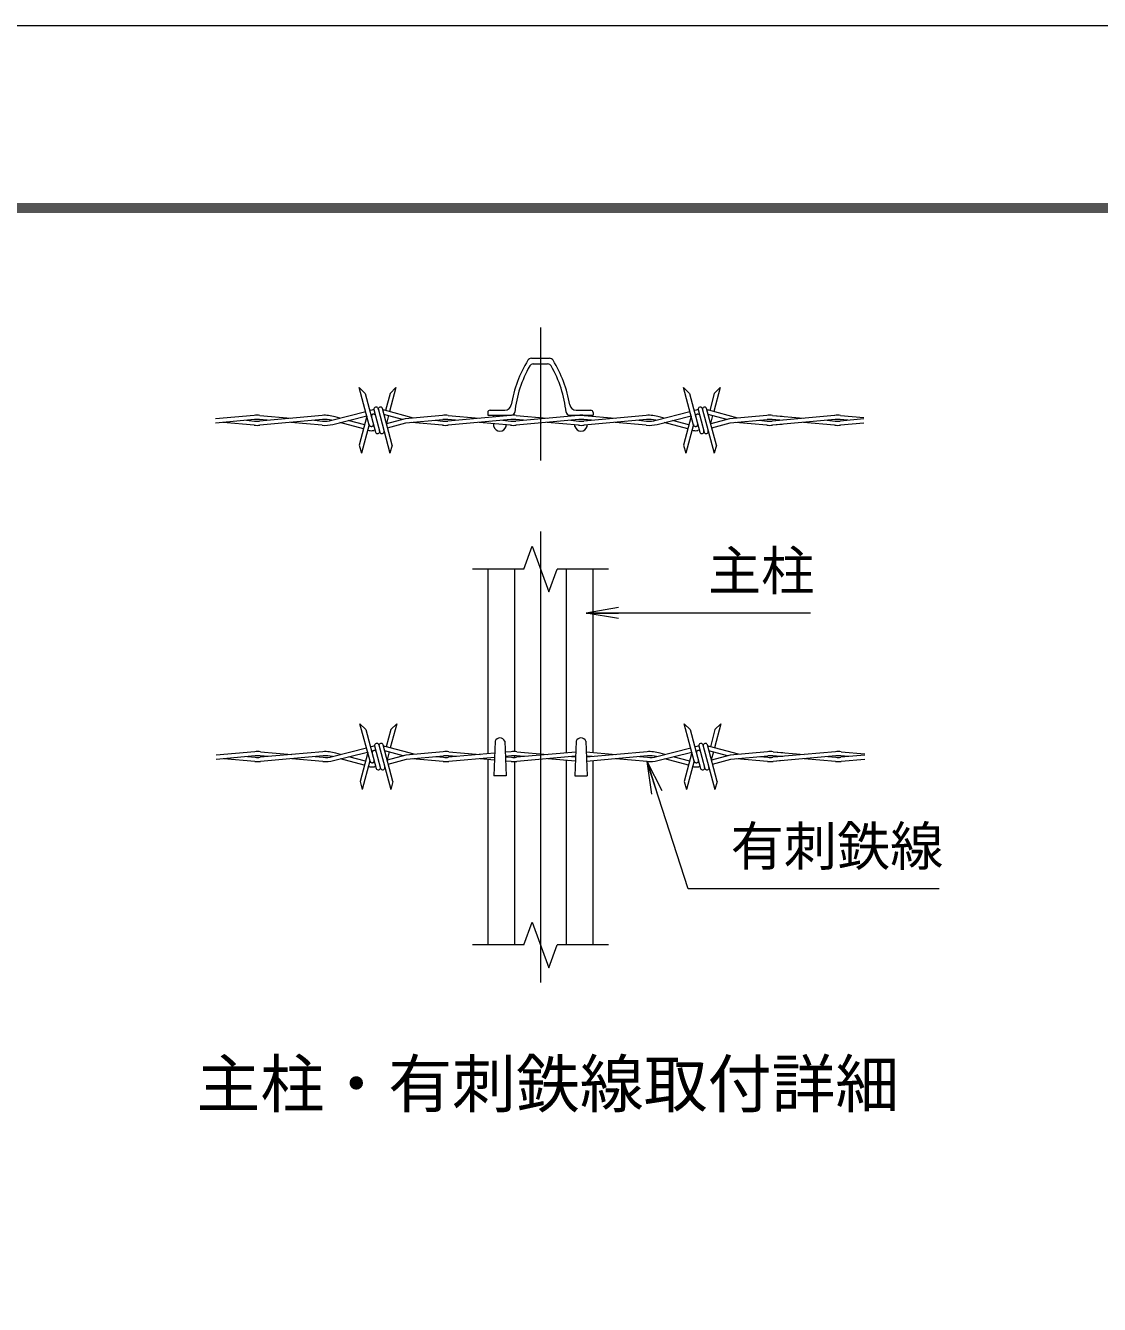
# Model space of a CAD drawing. Units: millimetres, scale not verified. Extents: x -4200 to 4200, y -2970 to 2970.
# Drawn here: x 1027 to 2352, y 1392 to 2970 of the extents above; entities that cross this region are included whole.
import ezdxf
from ezdxf.enums import TextEntityAlignment as Align

# ---------------------------------------------------------------- set-up
doc = ezdxf.new("R2010")
doc.units = ezdxf.units.MM
doc.header["$LTSCALE"] = 20
doc.linetypes.add('USER1', pattern=[50.8, 31.75, -6.35, 6.35, -6.35])
for name, color, linetype, lineweight in [('0-0_D-STR1', 1, 'Continuous', 18), ('0-1_D-BMK', 2, 'USER1', 13), ('0-2_D-STR-DIM', 7, 'Continuous', 9), ('0-3_D-STR3', 3, 'Continuous', 13), ('0-7_D-STR-TXT', 7, 'Continuous', 9), ('0-8_0', 7, 'Continuous', 9), ('0-B_D-TTL', 7, 'Continuous', 9)]:
    doc.layers.add(name, color=color, linetype=linetype, lineweight=lineweight)
doc.layers.add('0-9_D-TTL-TXT', color=7, linetype='Continuous')
doc.styles.add('ＭＳ ゴシック', font='')
doc.styles.get('ＭＳ ゴシック').set_extended_font_data('MS Gothic')

# ---------------------------------------------------------------- blocks, each defined once
blk = doc.blocks.new('_Open')
at = {"layer": '0-8_0'}
blk.add_line((-20, 3.33), (0, 0), dxfattribs=at)
blk.add_lwpolyline([(-20, -3.33), (0, 0), (-20, 0)], dxfattribs=at)

msp = doc.modelspace()

# ---------------------------------------------------------------- linework, layer by layer
at = {"layer": '0-0_D-STR1'}
for p, q in [((1650.73, 2559.51), (1673.21, 2559.51)), ((1653.11, 2552.51), (1670.83, 2552.51)), ((1599.97, 2495.51), (1618.03, 2495.51)), ((1705.91, 2495.51), (1723.97, 2495.51)), ((1596.97, 2492.51), (1596.97, 2489.51)), ((1596.97, 2489.51), (1626.33, 2489.51)), ((1604.47, 2487.19), (1604.47, 2489.51)), ((1604.47, 2475.51), (1604.47, 2478.76)), ((1619.47, 2488.53), (1619.47, 2489.51)), ((1619.47, 2482.64), (1619.47, 2483.31)), ((1619.47, 2475.51), (1619.47, 2477.42)), ((1697.61, 2489.51), (1726.97, 2489.51)), ((1704.47, 2488.63), (1704.47, 2489.51)), ((1704.47, 2482.53), (1704.47, 2483.41)), ((1704.47, 2475.51), (1704.47, 2477.31)), ((1719.47, 2488.69), (1719.47, 2489.51)), ((1719.47, 2482.48), (1719.47, 2483.47)), ((1719.47, 2475.51), (1719.47, 2477.26)), ((1726.97, 2492.51), (1726.97, 2489.51)), ((1596.97, 2299.5), (1596.97, 2071.5)), ((1629.97, 2299.5), (1629.97, 2074.23)), ((1693.97, 2072.68), (1693.97, 2299.5)), ((1726.97, 2073.16), (1726.97, 2299.5)), ((1605.97, 2087.26), (1604.47, 2044.26)), ((1617.97, 2087.26), (1619.47, 2044.26)), ((1705.97, 2087.26), (1704.47, 2044.26)), ((1717.97, 2087.26), (1719.47, 2044.26)), ((1629.97, 2069.03), (1629.97, 2067.04)), ((1596.97, 2064.57), (1596.97, 1835.68)), ((1629.97, 2061.84), (1629.97, 1835.68)), ((1693.97, 1835.68), (1693.97, 2063.39)), ((1726.97, 1835.68), (1726.97, 2062.91)), ((1619.47, 2044.26), (1604.47, 2044.26)), ((1704.47, 2044.26), (1719.47, 2044.26))]:
    msp.add_line(p, q, dxfattribs=at)
for centre, radius, start, end in [((1775.12, 2477.69), 151.2, 148.30182, 170.6662), ((1650.73, 2554.51), 5, 90, 148.30182), ((1673.21, 2554.51), 5, 31.69818, 90), ((1548.82, 2477.69), 151.2, 9.3338, 31.69818), ((1774.69, 2477.69), 145.2, 150.13204, 173.91336), ((1653.11, 2547.51), 5, 90, 150.13204), ((1670.83, 2547.51), 5, 29.86796, 90), ((1549.25, 2477.69), 145.2, 6.08664, 29.86796), ((1599.97, 2492.51), 3, 90, 180), ((1618.03, 2503.51), 8, 270, 350.6662), ((1626.33, 2493.51), 4, 270, 353.91336), ((1697.61, 2493.51), 4, 186.08664, 270), ((1705.91, 2503.51), 8, 189.3338, 270), ((1723.97, 2492.51), 3, 0, 90), ((1611.97, 2477.19), 7.69, 192.68038, 347.31962), ((1711.97, 2477.19), 7.69, 192.68038, 347.31962), ((1611.97, 2084.76), 6.5, 22.61986, 157.38014), ((1711.97, 2084.76), 6.5, 22.61986, 157.38014)]:
    msp.add_arc(centre, radius, start, end, dxfattribs=at)
at = {"layer": '0-1_D-BMK'}
for p, q in [((1661.97, 2597.57), (1661.97, 2433.37)), ((1661.97, 2345.89), (1661.97, 1789.29))]:
    msp.add_line(p, q, dxfattribs=at)
at = {"layer": '0-2_D-STR-DIM'}
for p, q in [((1641.45, 2299.5), (1651.71, 2327.69)), ((1641.45, 2299.5), (1577.97, 2299.5)), ((1745.97, 2299.5), (1682.49, 2299.5)), ((1641.45, 1835.68), (1651.71, 1863.87)), ((1641.45, 1835.68), (1577.97, 1835.68)), ((1745.97, 1835.68), (1682.49, 1835.68))]:
    msp.add_line(p, q, dxfattribs=at)
for points in [[(1651.71, 2327.69), (1672.23, 2271.31), (1682.49, 2299.5)], [(1651.71, 1863.87), (1672.23, 1807.49), (1682.49, 1835.68)]]:
    msp.add_lwpolyline(points, dxfattribs=at)
at = {"layer": '0-3_D-STR3'}
for p, q in [((1450.85, 2477.19), (1438.42, 2523.6)), ((1445.77, 2516.24), (1438.42, 2523.6)), ((1445.77, 2516.24), (1458.57, 2468.49)), ((1476.39, 2516.24), (1470.72, 2495.1)), ((1850.85, 2477.19), (1838.42, 2523.6)), ((1845.77, 2516.24), (1838.42, 2523.6)), ((1845.77, 2516.24), (1858.57, 2468.49)), ((1876.39, 2516.24), (1870.72, 2495.1)), ((1404.68, 2483.05), (1446.43, 2493.69)), ((1453.99, 2495.62), (1451.48, 2494.95)), ((1456.55, 2496.11), (1463.95, 2468.49)), ((1461.57, 2497.46), (1476.34, 2442.35)), ((1479.03, 2452.39), (1466.96, 2497.46)), ((1505.37, 2485.82), (1469.68, 2495.38)), ((1804.68, 2483.05), (1846.43, 2493.69)), ((1853.99, 2495.62), (1851.48, 2494.95)), ((1856.55, 2496.11), (1863.95, 2468.49)), ((1861.57, 2497.46), (1876.34, 2442.35)), ((1879.03, 2452.39), (1866.96, 2497.46)), ((1905.37, 2485.82), (1869.68, 2495.38)), ((1308.71, 2489.01), (1261.08, 2484.75)), ((1309.17, 2483.83), (1261.08, 2479.53)), ((1308.71, 2476.93), (1270.36, 2480.36)), ((1299.54, 2482.97), (1309.17, 2482.11)), ((1392.52, 2489.01), (1315.37, 2482.11)), ((1325, 2482.97), (1315.37, 2483.83)), ((1315.84, 2489.01), (1354.18, 2485.58)), ((1392.99, 2483.83), (1315.84, 2476.93)), ((1392.52, 2476.93), (1354.18, 2480.36)), ((1383.36, 2482.97), (1392.99, 2482.11)), ((1405.97, 2478.01), (1447.78, 2488.67)), ((1414.56, 2485.57), (1408.61, 2487.16)), ((1443.81, 2472.35), (1414.53, 2480.19)), ((1445.16, 2477.37), (1424.82, 2482.82)), ((1450.67, 2477.86), (1441.16, 2442.35)), ((1452.82, 2489.95), (1455.37, 2490.6)), ((1458.13, 2490.21), (1456.68, 2490.6)), ((1491.88, 2484.05), (1468.9, 2490.21)), ((1469.38, 2490.08), (1469.16, 2489.25)), ((1474.4, 2488.73), (1471.85, 2479.21)), ((1495.05, 2484.9), (1471.98, 2478.71)), ((1473.33, 2473.69), (1495.96, 2479.76)), ((1541.08, 2489.01), (1495.05, 2484.9)), ((1495.96, 2479.76), (1541.54, 2483.83)), ((1541.08, 2476.93), (1502.73, 2480.36)), ((1531.91, 2482.97), (1541.54, 2482.11)), ((1624.89, 2489.01), (1547.74, 2482.11)), ((1557.37, 2482.97), (1547.74, 2483.83)), ((1548.2, 2489.01), (1586.55, 2485.58)), ((1625.36, 2483.83), (1548.2, 2476.93)), ((1624.89, 2476.93), (1586.55, 2480.36)), ((1615.73, 2482.97), (1625.36, 2482.11)), ((1708.71, 2489.01), (1631.56, 2482.11)), ((1641.19, 2482.97), (1631.56, 2483.83)), ((1632.02, 2489.01), (1670.36, 2485.58)), ((1709.17, 2483.83), (1632.02, 2476.93)), ((1708.71, 2476.93), (1670.36, 2480.36)), ((1699.54, 2482.97), (1709.17, 2482.11)), ((1792.52, 2489.01), (1715.37, 2482.11)), ((1725, 2482.97), (1715.37, 2483.83)), ((1715.84, 2489.01), (1754.18, 2485.58)), ((1792.99, 2483.83), (1715.84, 2476.93)), ((1792.52, 2476.93), (1754.18, 2480.36)), ((1783.36, 2482.97), (1792.99, 2482.11)), ((1805.97, 2478.01), (1847.78, 2488.67)), ((1814.56, 2485.57), (1808.61, 2487.16)), ((1843.81, 2472.35), (1814.53, 2480.19)), ((1845.16, 2477.37), (1824.82, 2482.82)), ((1850.67, 2477.86), (1841.16, 2442.35)), ((1852.82, 2489.95), (1855.37, 2490.6)), ((1858.13, 2490.21), (1856.68, 2490.6)), ((1891.88, 2484.05), (1868.9, 2490.21)), ((1869.38, 2490.08), (1869.16, 2489.25)), ((1874.4, 2488.73), (1871.85, 2479.21)), ((1895.05, 2484.9), (1871.98, 2478.71)), ((1873.33, 2473.69), (1895.96, 2479.76)), ((1941.08, 2489.01), (1895.05, 2484.9)), ((1895.96, 2479.76), (1941.54, 2483.83)), ((1941.08, 2476.93), (1902.73, 2480.36)), ((1931.91, 2482.97), (1941.54, 2482.11)), ((2024.89, 2489.01), (1947.74, 2482.11)), ((1957.37, 2482.97), (1947.74, 2483.83)), ((1957.37, 2482.97), (1947.74, 2483.83)), ((1960.07, 2483.21), (1947.74, 2482.11)), ((1948.2, 2489.01), (1960.07, 2487.95)), ((1948.2, 2489.01), (1986.55, 2485.58)), ((2025.36, 2483.83), (1948.2, 2476.93)), ((1960.07, 2477.99), (1948.2, 2476.93)), ((2024.89, 2476.93), (1986.55, 2480.36)), ((2015.73, 2482.97), (2025.36, 2482.11)), ((2061.08, 2484.75), (2031.56, 2482.11)), ((2041.19, 2482.97), (2031.56, 2483.83)), ((2032.02, 2489.01), (2061.08, 2486.41)), ((2061.08, 2479.53), (2032.02, 2476.93)), ((1448.84, 2471), (1450.47, 2470.56)), ((1452.69, 2475.35), (1450.18, 2476.02)), ((1456.55, 2476.02), (1454.04, 2475.35)), ((1457.9, 2471), (1456.26, 2470.56)), ((1848.84, 2471), (1850.47, 2470.56)), ((1852.69, 2475.35), (1850.18, 2476.02)), ((1856.55, 2476.02), (1854.04, 2475.35)), ((1857.9, 2471), (1856.26, 2470.56)), ((1479.03, 2452.39), (1476.34, 2442.35)), ((1879.03, 2452.39), (1876.34, 2442.35)), ((1451.74, 2062.25), (1439.31, 2108.66)), ((1446.66, 2101.31), (1439.31, 2108.66)), ((1446.66, 2101.31), (1459.46, 2053.55)), ((1477.28, 2101.31), (1471.61, 2080.16)), ((1851.74, 2062.25), (1839.31, 2108.66)), ((1846.66, 2101.31), (1839.31, 2108.66)), ((1846.66, 2101.31), (1859.46, 2053.55)), ((1877.28, 2101.31), (1871.61, 2080.16)), ((1309.6, 2074.08), (1261.97, 2069.81)), ((1310.06, 2068.9), (1261.97, 2064.59)), ((1300.43, 2068.03), (1310.06, 2067.17)), ((1393.41, 2074.08), (1316.26, 2067.17)), ((1325.89, 2068.03), (1316.26, 2068.9)), ((1316.73, 2074.08), (1355.07, 2070.64)), ((1393.88, 2068.9), (1316.73, 2061.99)), ((1384.25, 2068.03), (1393.88, 2067.17)), ((1405.57, 2068.11), (1447.32, 2078.75)), ((1406.86, 2063.07), (1448.67, 2073.73)), ((1415.45, 2070.63), (1409.5, 2072.22)), ((1446.05, 2062.43), (1425.71, 2067.88)), ((1454.88, 2080.68), (1452.37, 2080.01)), ((1453.71, 2075.02), (1456.26, 2075.67)), ((1457.44, 2081.17), (1464.84, 2053.55)), ((1459.02, 2075.27), (1457.57, 2075.66)), ((1462.46, 2082.52), (1477.23, 2027.41)), ((1479.92, 2037.45), (1467.85, 2082.52)), ((1492.77, 2069.11), (1469.79, 2075.27)), ((1470.27, 2075.14), (1470.05, 2074.31)), ((1506.26, 2070.88), (1470.57, 2080.44)), ((1475.29, 2073.79), (1472.74, 2064.27)), ((1495.94, 2069.96), (1472.87, 2063.78)), ((1541.97, 2074.08), (1495.94, 2069.96)), ((1496.85, 2064.82), (1542.43, 2068.9)), ((1532.8, 2068.03), (1542.43, 2067.17)), ((1605.45, 2072.26), (1548.63, 2067.17)), ((1558.26, 2068.03), (1548.63, 2068.9)), ((1549.1, 2074.08), (1587.44, 2070.64)), ((1605.26, 2067.02), (1549.1, 2061.99)), ((1625.78, 2074.08), (1618.45, 2073.42)), ((1626.25, 2068.9), (1618.63, 2068.21)), ((1618.65, 2067.85), (1626.25, 2067.17)), ((1705.5, 2073.71), (1632.45, 2067.17)), ((1642.08, 2068.03), (1632.45, 2068.9)), ((1632.91, 2074.08), (1671.25, 2070.64)), ((1705.31, 2068.47), (1632.91, 2061.99)), ((1700.43, 2068.03), (1705.28, 2067.6)), ((1718.44, 2073.92), (1755.07, 2070.64)), ((1725.89, 2068.03), (1718.62, 2068.69)), ((1793.41, 2074.08), (1718.66, 2067.39)), ((1793.88, 2068.9), (1718.85, 2062.18)), ((1784.25, 2068.03), (1793.88, 2067.17)), ((1805.57, 2068.11), (1847.32, 2078.75)), ((1806.86, 2063.07), (1848.67, 2073.73)), ((1815.45, 2070.63), (1809.5, 2072.22)), ((1846.05, 2062.43), (1825.71, 2067.88)), ((1854.88, 2080.68), (1852.37, 2080.01)), ((1853.71, 2075.02), (1856.26, 2075.67)), ((1857.44, 2081.17), (1864.84, 2053.55)), ((1859.02, 2075.27), (1857.57, 2075.66)), ((1862.46, 2082.52), (1877.23, 2027.41)), ((1879.92, 2037.45), (1867.85, 2082.52)), ((1892.77, 2069.11), (1869.79, 2075.27)), ((1870.27, 2075.14), (1870.05, 2074.31)), ((1906.26, 2070.88), (1870.57, 2080.44)), ((1875.29, 2073.79), (1872.74, 2064.27)), ((1895.94, 2069.96), (1872.87, 2063.78)), ((1941.97, 2074.08), (1895.94, 2069.96)), ((1896.85, 2064.82), (1942.43, 2068.9)), ((1932.8, 2068.03), (1942.43, 2067.17)), ((2025.78, 2074.08), (1948.63, 2067.17)), ((1958.26, 2068.03), (1948.63, 2068.9)), ((1958.26, 2068.03), (1948.63, 2068.9)), ((1960.96, 2068.28), (1948.63, 2067.17)), ((1949.1, 2074.08), (1960.96, 2073.01)), ((1949.1, 2074.08), (1987.44, 2070.64)), ((2026.25, 2068.9), (1949.1, 2061.99)), ((2016.62, 2068.03), (2026.25, 2067.17)), ((2061.97, 2069.81), (2032.45, 2067.17)), ((2042.08, 2068.03), (2032.45, 2068.9)), ((2032.91, 2074.08), (2061.97, 2071.48)), ((1309.6, 2061.99), (1271.25, 2065.42)), ((1393.41, 2061.99), (1355.07, 2065.42)), ((1444.7, 2057.41), (1415.42, 2065.25)), ((1451.56, 2062.92), (1442.05, 2027.41)), ((1449.73, 2056.06), (1451.36, 2055.62)), ((1453.58, 2060.41), (1451.07, 2061.08)), ((1457.44, 2061.08), (1454.93, 2060.41)), ((1458.79, 2056.06), (1457.15, 2055.62)), ((1474.22, 2058.75), (1496.85, 2064.82)), ((1541.97, 2061.99), (1503.62, 2065.42)), ((1605.15, 2063.84), (1587.44, 2065.42)), ((1625.78, 2061.99), (1618.83, 2062.62)), ((1705.1, 2062.4), (1671.25, 2065.42)), ((1793.41, 2061.99), (1755.07, 2065.42)), ((1844.7, 2057.41), (1815.42, 2065.25)), ((1851.56, 2062.92), (1842.05, 2027.41)), ((1849.73, 2056.06), (1851.36, 2055.62)), ((1853.58, 2060.41), (1851.07, 2061.08)), ((1857.44, 2061.08), (1854.93, 2060.41)), ((1858.79, 2056.06), (1857.15, 2055.62)), ((1874.22, 2058.75), (1896.85, 2064.82)), ((1941.97, 2061.99), (1903.62, 2065.42)), ((1960.96, 2063.06), (1949.1, 2061.99)), ((2025.78, 2061.99), (1987.44, 2065.42)), ((2061.97, 2064.59), (2032.91, 2061.99)), ((1479.92, 2037.45), (1477.23, 2027.41)), ((1879.92, 2037.45), (1877.23, 2027.41))]:
    msp.add_line(p, q, dxfattribs=at)
for points in [[(1476.39, 2516.24), (1483.74, 2523.6), (1475.75, 2493.76)], [(1876.39, 2516.24), (1883.74, 2523.6), (1875.75, 2493.76)], [(1447.98, 2487.91), (1438.47, 2452.39), (1441.16, 2442.35)], [(1847.98, 2487.91), (1838.47, 2452.39), (1841.16, 2442.35)], [(1477.28, 2101.31), (1484.63, 2108.66), (1476.64, 2078.82)], [(1877.28, 2101.31), (1884.63, 2108.66), (1876.64, 2078.82)], [(1448.87, 2072.97), (1439.36, 2037.45), (1442.05, 2027.41)], [(1848.87, 2072.97), (1839.36, 2037.45), (1842.05, 2027.41)]]:
    msp.add_lwpolyline(points, dxfattribs=at)
for centre, radius, start, end in [((1456.01, 2488.08), 7.8, 85.52878, 105), ((1459.06, 2496.78), 2.6, 15, 195), ((1464.45, 2496.78), 2.6, 15, 195), ((1466.78, 2484.56), 11.2, 75, 86.73065), ((1856.01, 2488.08), 7.8, 85.52878, 105), ((1859.06, 2496.78), 2.6, 15, 195), ((1864.45, 2496.78), 2.6, 15, 195), ((1866.78, 2484.56), 11.2, 75, 86.73065), ((1312.27, 2449.17), 40, 84.88752, 95), ((1312.27, 2449.17), 34.8, 84.88752, 95), ((1312.27, 2516.77), 34.8, 265, 275.11248), ((1396.09, 2449.17), 40, 71.7501, 95.11248), ((1396.09, 2516.77), 40, 264.88752, 284.29953), ((1396.09, 2449.17), 34.8, 76.22606, 95.11248), ((1396.09, 2516.77), 34.8, 264.88752, 284.29953), ((1453.37, 2477.86), 2.6, 195, 15), ((1456.01, 2488.08), 2.6, 15, 195), ((1544.64, 2449.17), 40, 84.88752, 95), ((1544.64, 2449.17), 34.8, 84.88752, 95), ((1544.64, 2516.77), 34.8, 265, 275.11248), ((1628.46, 2449.17), 40, 84.88752, 95), ((1628.46, 2449.17), 34.8, 84.88752, 95), ((1628.46, 2516.77), 34.8, 265, 275.11248), ((1712.27, 2449.17), 40, 84.88752, 95), ((1712.27, 2449.17), 34.8, 84.88752, 95), ((1712.27, 2516.77), 34.8, 265, 275.11248), ((1796.09, 2449.17), 40, 71.7501, 95.11248), ((1796.09, 2516.77), 40, 264.88752, 284.29953), ((1796.09, 2449.17), 34.8, 76.22606, 95.11248), ((1796.09, 2516.77), 34.8, 264.88752, 284.29953), ((1853.37, 2477.86), 2.6, 195, 15), ((1856.01, 2488.08), 2.6, 15, 195), ((1944.64, 2449.17), 40, 84.88752, 95), ((1944.64, 2449.17), 40, 84.88752, 95), ((1944.64, 2449.17), 34.8, 84.88752, 95), ((1944.64, 2449.17), 34.8, 84.88752, 95), ((1944.64, 2516.77), 34.8, 265, 275.11248), ((1944.64, 2516.77), 34.8, 265, 275.11248), ((2028.46, 2449.17), 40, 84.88752, 95), ((2028.46, 2449.17), 34.8, 84.88752, 95), ((2028.46, 2516.77), 34.8, 265, 275.11248), ((1312.27, 2516.77), 40, 265, 275.11248), ((1453.37, 2481.38), 11.2, 255, 285), ((1461.08, 2469.16), 2.6, 195, 15), ((1466.46, 2469.16), 2.6, 195, 15), ((1544.64, 2516.77), 40, 265, 275.11248), ((1628.46, 2516.77), 40, 265, 275.11248), ((1712.27, 2516.77), 40, 265, 275.11248), ((1853.37, 2481.38), 11.2, 255, 285), ((1861.08, 2469.16), 2.6, 195, 15), ((1866.46, 2469.16), 2.6, 195, 15), ((1944.64, 2516.77), 40, 265, 275.11248), ((1944.64, 2516.77), 40, 265, 275.11248), ((2028.46, 2516.77), 40, 265, 275.11248), ((1459.95, 2081.85), 2.6, 15, 195), ((1465.34, 2081.85), 2.6, 15, 195), ((1859.95, 2081.85), 2.6, 15, 195), ((1865.34, 2081.85), 2.6, 15, 195), ((1313.16, 2034.23), 40, 84.88752, 95), ((1313.16, 2034.23), 34.8, 84.88752, 95), ((1313.16, 2101.83), 34.8, 265, 275.11248), ((1396.98, 2034.23), 40, 71.7501, 95.11248), ((1396.98, 2034.23), 34.8, 76.22606, 95.11248), ((1396.98, 2101.83), 34.8, 264.88752, 284.29953), ((1456.9, 2073.15), 2.6, 15, 195), ((1456.9, 2073.15), 7.8, 85.52878, 105), ((1467.67, 2069.63), 11.2, 75, 86.73065), ((1545.53, 2034.23), 40, 84.88752, 95), ((1545.53, 2034.23), 34.8, 84.88752, 95), ((1545.53, 2101.83), 34.8, 265, 275.11248), ((1629.35, 2034.23), 40, 84.88752, 95), ((1629.35, 2034.23), 34.8, 84.88752, 95), ((1629.35, 2101.83), 34.8, 265, 275.11248), ((1796.98, 2034.23), 40, 71.7501, 95.11248), ((1796.98, 2034.23), 34.8, 76.22606, 95.11248), ((1796.98, 2101.83), 34.8, 264.88752, 284.29953), ((1856.9, 2073.15), 2.6, 15, 195), ((1856.9, 2073.15), 7.8, 85.52878, 105), ((1867.67, 2069.63), 11.2, 75, 86.73065), ((1945.53, 2034.23), 40, 84.88752, 95), ((1945.53, 2034.23), 40, 84.88752, 95), ((1945.53, 2034.23), 34.8, 84.88752, 95), ((1945.53, 2034.23), 34.8, 84.88752, 95), ((1945.53, 2101.83), 34.8, 265, 275.11248), ((1945.53, 2101.83), 34.8, 265, 275.11248), ((2029.35, 2034.23), 40, 84.88752, 95), ((2029.35, 2034.23), 34.8, 84.88752, 95), ((2029.35, 2101.83), 34.8, 265, 275.11248), ((1313.16, 2101.83), 40, 265, 275.11248), ((1396.98, 2101.83), 40, 264.88752, 284.29953), ((1454.26, 2066.44), 11.2, 255, 285), ((1454.26, 2062.92), 2.6, 195, 15), ((1461.97, 2054.22), 2.6, 195, 15), ((1467.35, 2054.22), 2.6, 195, 15), ((1545.53, 2101.83), 40, 265, 275.11248), ((1629.35, 2101.83), 40, 265, 275.11248), ((1796.98, 2101.83), 40, 264.88752, 284.29953), ((1854.26, 2066.44), 11.2, 255, 285), ((1854.26, 2062.92), 2.6, 195, 15), ((1861.97, 2054.22), 2.6, 195, 15), ((1867.35, 2054.22), 2.6, 195, 15), ((1945.53, 2101.83), 40, 265, 275.11248), ((1945.53, 2101.83), 40, 265, 275.11248), ((2029.35, 2101.83), 40, 265, 275.11248)]:
    msp.add_arc(centre, radius, start, end, dxfattribs=at)
at = {"layer": '0-7_D-STR-TXT'}
msp.add_line((1995, 2245.17), (1720.34, 2245.17), dxfattribs=at)
msp.add_lwpolyline([(2153.73, 1904.79), (1844.18, 1904.79), (1794.03, 2060.09)], dxfattribs=at)
at = {"layer": '0-B_D-TTL', "color": 2, "lineweight": 18}
msp.add_lwpolyline([(-4200, 2970), (4200, 2970), (4200, -2970), (-4200, -2970)], close=True, dxfattribs=at)
at = {"layer": '0-B_D-TTL'}
for points in [[(-3930, 2750), (3930, 2750), (3930, -2750), (-3930, -2750)], [(-3927.5, 2747.5), (3927.5, 2747.5), (3927.5, -2747.5), (-3927.5, -2747.5)], [(-3925, 2745), (3925, 2745), (3925, -2745), (-3925, -2745)], [(-3922.5, 2742.5), (3922.5, 2742.5), (3922.5, -2742.5), (-3922.5, -2742.5)], [(-3920, 2740), (3920, 2740), (3920, -2740), (-3920, -2740)]]:
    msp.add_lwpolyline(points, close=True, dxfattribs=at)

# ---------------------------------------------------------------- block references
at = {"layer": '0-7_D-STR-TXT', "xscale": 2, "yscale": 2}
for p, rotation in [((1718.34, 2245.17), 180), ((1793.41, 2061.99), 107.89556)]:
    msp.add_blockref('_Open', p, dxfattribs=dict(at, rotation=rotation))

# ---------------------------------------------------------------- texts
at = {"layer": '0-7_D-STR-TXT', "style": 'ＭＳ ゴシック'}
for s, p in [('主柱', (1868.61, 2258.9)), ('有刺鉄線', (1896.62, 1919.15))]:
    msp.add_text(s, height=48.09, dxfattribs=at).set_placement(p, align=Align.BOTTOM_LEFT)
at = {"layer": '0-9_D-TTL-TXT', "style": 'ＭＳ ゴシック'}
msp.add_text('主柱・有刺鉄線取付詳細', height=57.77, dxfattribs=at).set_placement((1237.76, 1618.14), align=Align.BOTTOM_LEFT)

doc.saveas('drawing.dxf')
